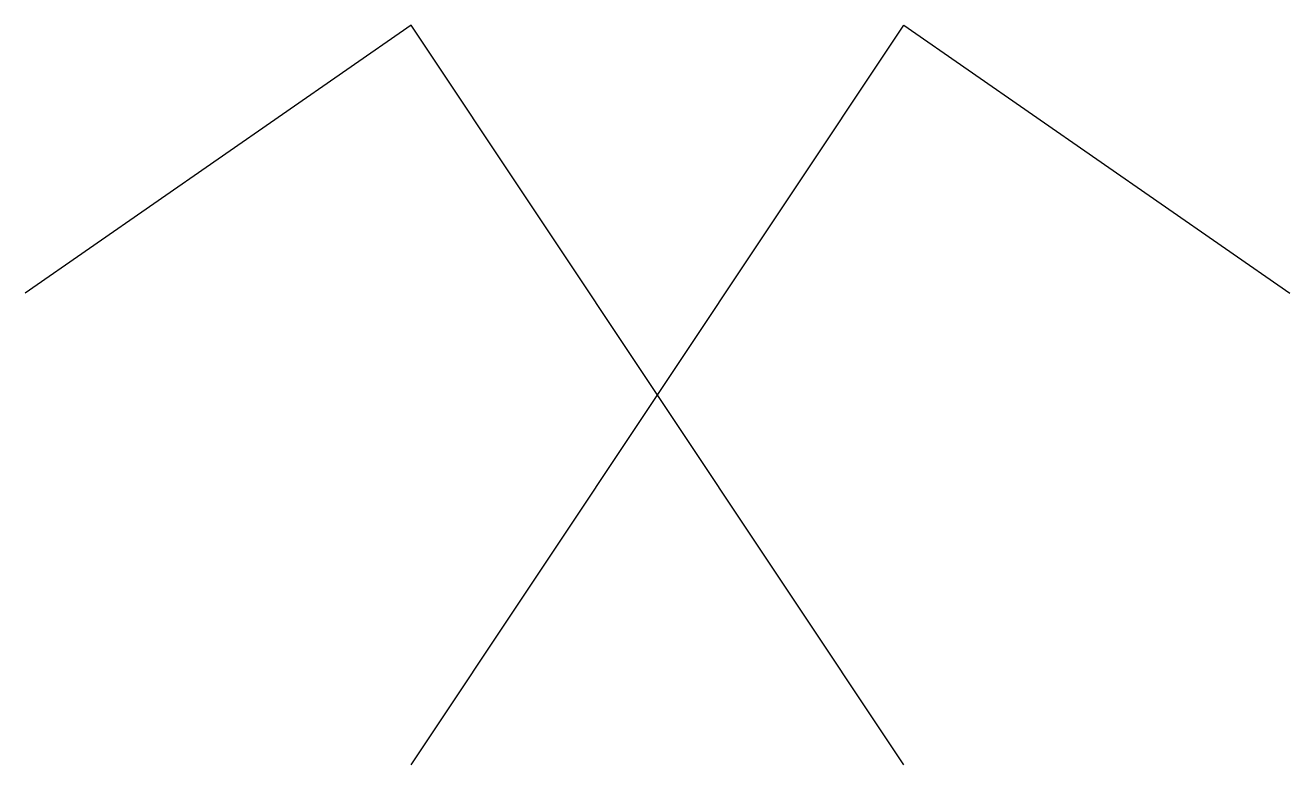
# Model space of a CAD drawing. Header units: centimetres. Extents: x -3.57 to 3.57, y -2.08 to 2.08.
import ezdxf

# ---------------------------------------------------------------- set-up
doc = ezdxf.new("R2010")
doc.units = ezdxf.units.CM
doc.header["$MEASUREMENT"] = 0

msp = doc.modelspace()

# ---------------------------------------------------------------- linework, layer by layer
for points in [[(1.3902, -2.0837), (-1.3902, 2.0837), (-3.5662, 0.5738)], [(-1.3902, -2.0837), (1.3902, 2.0837), (3.5662, 0.5738)]]:
    msp.add_lwpolyline(points)

doc.saveas('drawing.dxf')
